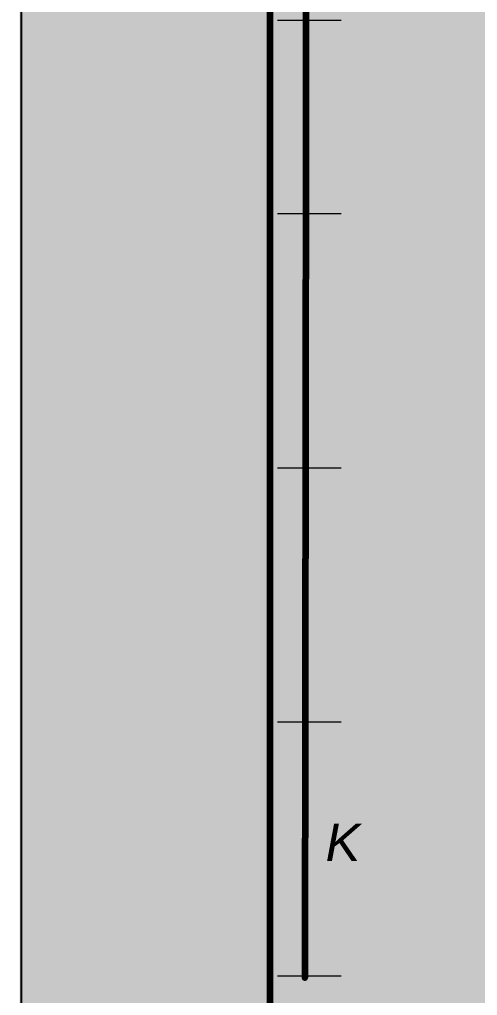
# Model space of a CAD drawing. Header units: millimetres. Extents: x 0 to 209, y 3 to 297.
# Drawn here: x -0.1 to 36.2, y 66.4 to 143.8 of the extents above; entities that cross this region are included whole.
import ezdxf
from ezdxf.xclip import XClip

# ---------------------------------------------------------------- set-up
doc = ezdxf.new("R2010")
doc.units = ezdxf.units.MM
doc.header["$MEASUREMENT"] = 0
doc.layers.get('0').update_dxf_attribs({"linetype": 'CONTINUOUS'})
doc.styles.add('Arial$201', font='ariali.ttf', dxfattribs={"oblique": 15, "height": 6.046377})

# ---------------------------------------------------------------- blocks, each defined once
blk = doc.blocks.new('MF286C030')
at = {"color": 0, "linetype": 'Continuous', "lineweight": 100, "true_color": 0x000007}
blk.add_lwpolyline([(19.717, 292.056), (19.717, 6.943), (202.159, 6.943), (202.159, 292.056)], dxfattribs=at)

msp = doc.modelspace()

# ---------------------------------------------------------------- hatches: boundary and pattern name
at = {"true_color": 0xffffff}
msp.add_hatch(color=0, dxfattribs=at).paths.add_polyline_path([(-0.131, 297.01), (-0.131, 2.547), (208.442, 2.547), (208.442, 297.01)])
msp.add_hatch(color=0, dxfattribs=at).paths.add_polyline_path([(-0.131, 297.01), (-0.131, 2.547), (208.442, 2.547), (208.442, 297.01)])
at = {"true_color": 0x000007}
for points in [[(25.393, 132.907), (25.475, 133.235), (26.738, 133.235), (26.492, 132.071), (26.492, 132.071), (26.471, 132.058), (26.451, 132.046), (26.43, 132.035), (26.409, 132.023), (26.387, 132.011), (26.366, 132), (26.344, 131.989), (26.322, 131.978), (26.3, 131.967), (26.277, 131.956), (26.255, 131.946), (26.232, 131.935), (26.208, 131.925), (26.185, 131.915), (26.161, 131.905), (26.137, 131.896), (26.113, 131.886), (26.088, 131.877), (26.063, 131.868), (26.038, 131.859), (26.013, 131.85), (25.987, 131.841), (25.961, 131.833), (25.934, 131.825), (25.934, 131.825), (25.91, 131.817), (25.885, 131.809), (25.86, 131.802), (25.836, 131.795), (25.811, 131.788), (25.787, 131.782), (25.762, 131.776), (25.737, 131.77), (25.713, 131.765), (25.688, 131.76), (25.664, 131.755), (25.639, 131.751), (25.614, 131.747), (25.59, 131.743), (25.565, 131.74), (25.541, 131.737), (25.516, 131.735), (25.491, 131.732), (25.467, 131.73), (25.442, 131.729), (25.418, 131.728), (25.393, 131.727), (25.368, 131.726), (25.344, 131.726), (25.291, 131.727), (25.24, 131.729), (25.189, 131.732), (25.14, 131.737), (25.092, 131.743), (25.045, 131.751), (25, 131.759), (24.956, 131.769), (24.912, 131.781), (24.87, 131.793), (24.83, 131.807), (24.79, 131.823), (24.752, 131.839), (24.715, 131.857), (24.679, 131.876), (24.644, 131.896), (24.61, 131.918), (24.578, 131.941), (24.547, 131.965), (24.517, 131.99), (24.488, 132.017), (24.46, 132.044), (24.434, 132.073), (24.409, 132.103), (24.387, 132.13), (24.366, 132.158), (24.346, 132.186), (24.327, 132.215), (24.309, 132.245), (24.292, 132.275), (24.276, 132.306), (24.26, 132.338), (24.246, 132.37), (24.233, 132.403), (24.221, 132.436), (24.21, 132.47), (24.2, 132.505), (24.19, 132.54), (24.182, 132.576), (24.174, 132.613), (24.168, 132.65), (24.162, 132.687), (24.157, 132.725), (24.153, 132.764), (24.15, 132.803), (24.148, 132.843), (24.147, 132.883), (24.146, 132.924), (24.147, 132.969), (24.148, 133.013), (24.149, 133.057), (24.152, 133.1), (24.155, 133.143), (24.159, 133.185), (24.164, 133.227), (24.169, 133.269), (24.176, 133.31), (24.183, 133.35), (24.191, 133.39), (24.2, 133.43), (24.209, 133.469), (24.22, 133.508), (24.231, 133.547), (24.243, 133.585), (24.257, 133.622), (24.271, 133.66), (24.286, 133.696), (24.302, 133.733), (24.319, 133.769), (24.337, 133.805), (24.356, 133.84), (24.376, 133.875), (24.395, 133.91), (24.414, 133.943), (24.434, 133.977), (24.454, 134.009), (24.474, 134.041), (24.496, 134.072), (24.517, 134.102), (24.539, 134.131), (24.562, 134.16), (24.585, 134.188), (24.608, 134.216), (24.632, 134.242), (24.657, 134.268), (24.681, 134.293), (24.706, 134.317), (24.732, 134.34), (24.758, 134.363), (24.784, 134.385), (24.811, 134.406), (24.838, 134.426), (24.865, 134.445), (24.893, 134.464), (24.922, 134.482), (24.95, 134.498), (24.979, 134.516), (25.008, 134.534), (25.038, 134.55), (25.068, 134.565), (25.098, 134.58), (25.128, 134.594), (25.159, 134.607), (25.19, 134.619), (25.221, 134.631), (25.253, 134.641), (25.285, 134.651), (25.317, 134.66), (25.35, 134.669), (25.382, 134.676), (25.415, 134.683), (25.448, 134.689), (25.482, 134.695), (25.515, 134.699), (25.549, 134.703), (25.583, 134.706), (25.617, 134.709), (25.652, 134.71), (25.686, 134.711), (25.721, 134.712), (25.748, 134.711), (25.774, 134.711), (25.799, 134.71), (25.825, 134.709), (25.85, 134.707), (25.875, 134.705), (25.9, 134.703), (25.924, 134.7), (25.948, 134.697), (25.972, 134.693), (25.995, 134.689), (26.018, 134.685), (26.041, 134.68), (26.064, 134.675), (26.086, 134.669), (26.109, 134.663), (26.131, 134.656), (26.152, 134.649), (26.174, 134.642), (26.195, 134.634), (26.216, 134.625), (26.237, 134.616), (26.258, 134.607), (26.279, 134.597), (26.299, 134.588), (26.319, 134.58), (26.338, 134.571), (26.357, 134.561), (26.375, 134.552), (26.393, 134.541), (26.411, 134.531), (26.428, 134.52), (26.444, 134.509), (26.461, 134.498), (26.476, 134.486), (26.492, 134.474), (26.507, 134.461), (26.522, 134.449), (26.537, 134.435), (26.551, 134.422), (26.565, 134.408), (26.579, 134.394), (26.592, 134.379), (26.605, 134.364), (26.618, 134.349), (26.631, 134.334), (26.644, 134.318), (26.656, 134.302), (26.666, 134.285), (26.676, 134.268), (26.686, 134.251), (26.696, 134.234), (26.705, 134.217), (26.714, 134.199), (26.723, 134.181), (26.732, 134.163), (26.741, 134.144), (26.749, 134.125), (26.757, 134.106), (26.765, 134.086), (26.772, 134.066), (26.78, 134.045), (26.787, 134.024), (26.793, 134.003), (26.8, 133.981), (26.806, 133.958), (26.812, 133.935), (26.817, 133.911), (26.823, 133.886), (26.828, 133.861), (26.832, 133.836), (26.836, 133.809), (26.459, 133.777), (26.459, 133.777), (26.453, 133.801), (26.446, 133.825), (26.439, 133.848), (26.432, 133.871), (26.424, 133.893), (26.416, 133.915), (26.407, 133.937), (26.398, 133.958), (26.389, 133.978), (26.379, 133.998), (26.369, 134.018), (26.359, 134.037), (26.348, 134.056), (26.336, 134.074), (26.324, 134.092), (26.312, 134.11), (26.299, 134.127), (26.286, 134.143), (26.272, 134.16), (26.258, 134.176), (26.244, 134.191), (26.229, 134.207), (26.213, 134.221), (26.197, 134.236), (26.197, 134.236), (26.182, 134.248), (26.167, 134.26), (26.151, 134.271), (26.135, 134.281), (26.119, 134.291), (26.101, 134.301), (26.084, 134.31), (26.066, 134.318), (26.047, 134.326), (26.028, 134.333), (26.008, 134.34), (25.988, 134.347), (25.967, 134.353), (25.946, 134.358), (25.924, 134.363), (25.901, 134.367), (25.879, 134.371), (25.855, 134.374), (25.831, 134.377), (25.807, 134.379), (25.782, 134.381), (25.757, 134.383), (25.731, 134.383), (25.705, 134.384), (25.68, 134.383), (25.655, 134.383), (25.631, 134.381), (25.606, 134.379), (25.582, 134.377), (25.557, 134.374), (25.533, 134.371), (25.508, 134.367), (25.484, 134.362), (25.46, 134.357), (25.436, 134.351), (25.411, 134.345), (25.387, 134.338), (25.363, 134.33), (25.34, 134.322), (25.316, 134.313), (25.292, 134.304), (25.269, 134.294), (25.245, 134.283), (25.222, 134.272), (25.199, 134.26), (25.176, 134.247), (25.153, 134.234), (25.13, 134.22), (25.13, 134.22), (25.108, 134.205), (25.086, 134.19), (25.064, 134.174), (25.043, 134.158), (25.022, 134.141), (25.001, 134.124), (24.981, 134.106), (24.961, 134.088), (24.941, 134.069), (24.922, 134.049), (24.903, 134.029), (24.884, 134.008), (24.866, 133.987), (24.848, 133.965), (24.831, 133.943), (24.813, 133.919), (24.796, 133.896), (24.78, 133.871), (24.764, 133.846), (24.748, 133.82), (24.732, 133.794), (24.717, 133.767), (24.702, 133.739), (24.688, 133.711), (24.688, 133.711), (24.675, 133.682), (24.664, 133.653), (24.652, 133.623), (24.641, 133.593), (24.631, 133.563), (24.62, 133.533), (24.611, 133.502), (24.601, 133.47), (24.592, 133.439), (24.584, 133.407), (24.576, 133.375), (24.569, 133.342), (24.562, 133.309), (24.555, 133.276), (24.55, 133.242), (24.544, 133.208), (24.539, 133.174), (24.535, 133.139), (24.532, 133.104), (24.529, 133.069), (24.527, 133.033), (24.525, 132.997), (24.524, 132.96), (24.524, 132.924), (24.524, 132.887), (24.525, 132.852), (24.527, 132.817), (24.53, 132.783), (24.534, 132.75), (24.539, 132.717), (24.544, 132.686), (24.55, 132.655), (24.557, 132.625), (24.565, 132.596), (24.574, 132.568), (24.583, 132.54), (24.593, 132.513), (24.604, 132.487), (24.616, 132.462), (24.628, 132.438), (24.641, 132.414), (24.655, 132.391), (24.67, 132.368), (24.685, 132.347), (24.701, 132.326), (24.718, 132.306), (24.735, 132.286), (24.753, 132.267), (24.77, 132.249), (24.787, 132.232), (24.805, 132.215), (24.824, 132.199), (24.844, 132.184), (24.864, 132.169), (24.885, 132.155), (24.906, 132.142), (24.929, 132.13), (24.951, 132.118), (24.975, 132.107), (24.999, 132.097), (25.024, 132.088), (25.05, 132.079), (25.076, 132.072), (25.103, 132.065), (25.131, 132.058), (25.159, 132.053), (25.188, 132.048), (25.218, 132.045), (25.248, 132.042), (25.279, 132.04), (25.311, 132.038), (25.344, 132.038), (25.375, 132.038), (25.406, 132.04), (25.437, 132.042), (25.468, 132.046), (25.5, 132.05), (25.532, 132.056), (25.564, 132.062), (25.596, 132.069), (25.628, 132.078), (25.661, 132.087), (25.694, 132.097), (25.727, 132.108), (25.761, 132.119), (25.794, 132.132), (25.828, 132.145), (25.863, 132.159), (25.897, 132.174), (25.932, 132.19), (25.967, 132.207), (26.003, 132.224), (26.038, 132.242), (26.074, 132.261), (26.111, 132.28), (26.148, 132.3), (26.279, 132.907), (25.393, 132.907), (26.279, 132.907)], [(23.523, 116.914), (24.13, 119.801), (24.507, 119.801), (24.261, 118.603), (25.754, 118.603), (26.016, 119.801), (26.394, 119.801), (25.787, 116.914), (25.409, 116.914), (25.688, 118.275), (24.195, 118.275), (23.917, 116.914)]]:
    msp.add_hatch(color=0, dxfattribs=at).paths.add_polyline_path(points)
h = msp.add_hatch(color=0, dxfattribs=at)
edge = h.paths.add_edge_path()
edge.add_line((24.474, 97.098), (24.835, 97.131))
edge.add_spline(control_points=[(24.835, 97.131), (24.819, 97.016), (24.802, 96.934), (24.802, 96.885), (24.802, 96.885), (24.802, 96.77), (24.835, 96.688), (24.901, 96.622), (24.901, 96.622), (24.966, 96.557), (25.065, 96.524), (25.18, 96.524), (25.18, 96.524), (25.262, 96.524), (25.344, 96.54), (25.409, 96.589), (25.409, 96.589), (25.459, 96.622), (25.524, 96.688), (25.557, 96.77), (25.557, 96.77), (25.59, 96.835), (25.623, 96.934), (25.655, 97.098)], knot_values=[0, 0, 0, 0, 0.041667, 0.041667, 0.041667, 0.041667, 0.083333, 0.083333, 0.083333, 0.083333, 0.125, 0.125, 0.125, 0.125, 0.166667, 0.166667, 0.166667, 0.166667, 0.208333, 0.208333, 0.208333, 0.208333, 1, 1, 1, 1], degree=3, periodic=0)
edge.add_line((25.655, 97.098), (26.082, 99.148))
edge.add_line((26.082, 99.148), (26.476, 99.148))
edge.add_line((26.476, 99.148), (26.033, 97.032))
edge.add_spline(control_points=[(26.033, 97.032), (25.967, 96.737), (25.869, 96.524), (25.721, 96.393), (25.721, 96.393), (25.573, 96.278), (25.393, 96.212), (25.163, 96.212), (25.163, 96.212), (24.934, 96.212), (24.753, 96.261), (24.622, 96.376), (24.622, 96.376), (24.507, 96.491), (24.442, 96.639), (24.442, 96.835), (24.442, 96.835), (24.442, 96.934), (24.458, 97.016), (24.474, 97.098)], knot_values=[0, 0, 0, 0, 0.05, 0.05, 0.05, 0.05, 0.1, 0.1, 0.1, 0.1, 0.15, 0.15, 0.15, 0.15, 0.2, 0.2, 0.2, 0.2, 1, 1, 1, 1], degree=3, periodic=0)

# ---------------------------------------------------------------- linework, layer by layer
at = {"color": 0, "linetype": 'Continuous', "lineweight": 100, "true_color": 0x000007}
msp.add_lwpolyline([(22.736, 267.27), (22.489, 67.768), (22.489, 67.768)], dxfattribs=at)
at = {"color": 0, "linetype": 'Continuous', "lineweight": 20, "true_color": 0x000007}
for points in [[(20.341, 143.717), (25.377, 143.717), (25.377, 143.717)], [(20.341, 128.38), (25.377, 128.38), (25.377, 128.38)], [(20.341, 108.22), (25.377, 108.22), (25.377, 108.22)], [(20.341, 88.076), (25.377, 88.076), (25.377, 88.076)], [(20.341, 67.916), (25.377, 67.916), (25.377, 67.916)]]:
    msp.add_lwpolyline(points, dxfattribs=at)

# ---------------------------------------------------------------- block references
at = {"color": 0, "true_color": 0xffffff}
ref = msp.add_blockref('MF286C030', (0, 0), dxfattribs=at)
XClip(ref).set_block_clipping_path([(0, 2.5305243446), (208.6552434457, 297.01)])

# ---------------------------------------------------------------- texts
at = {"color": 0, "true_color": 0x000007, "style": 'Arial$201'}
msp.add_text('K', height=2.944, dxfattribs=at).set_placement((24.146, 77.036))

doc.saveas('drawing.dxf')
